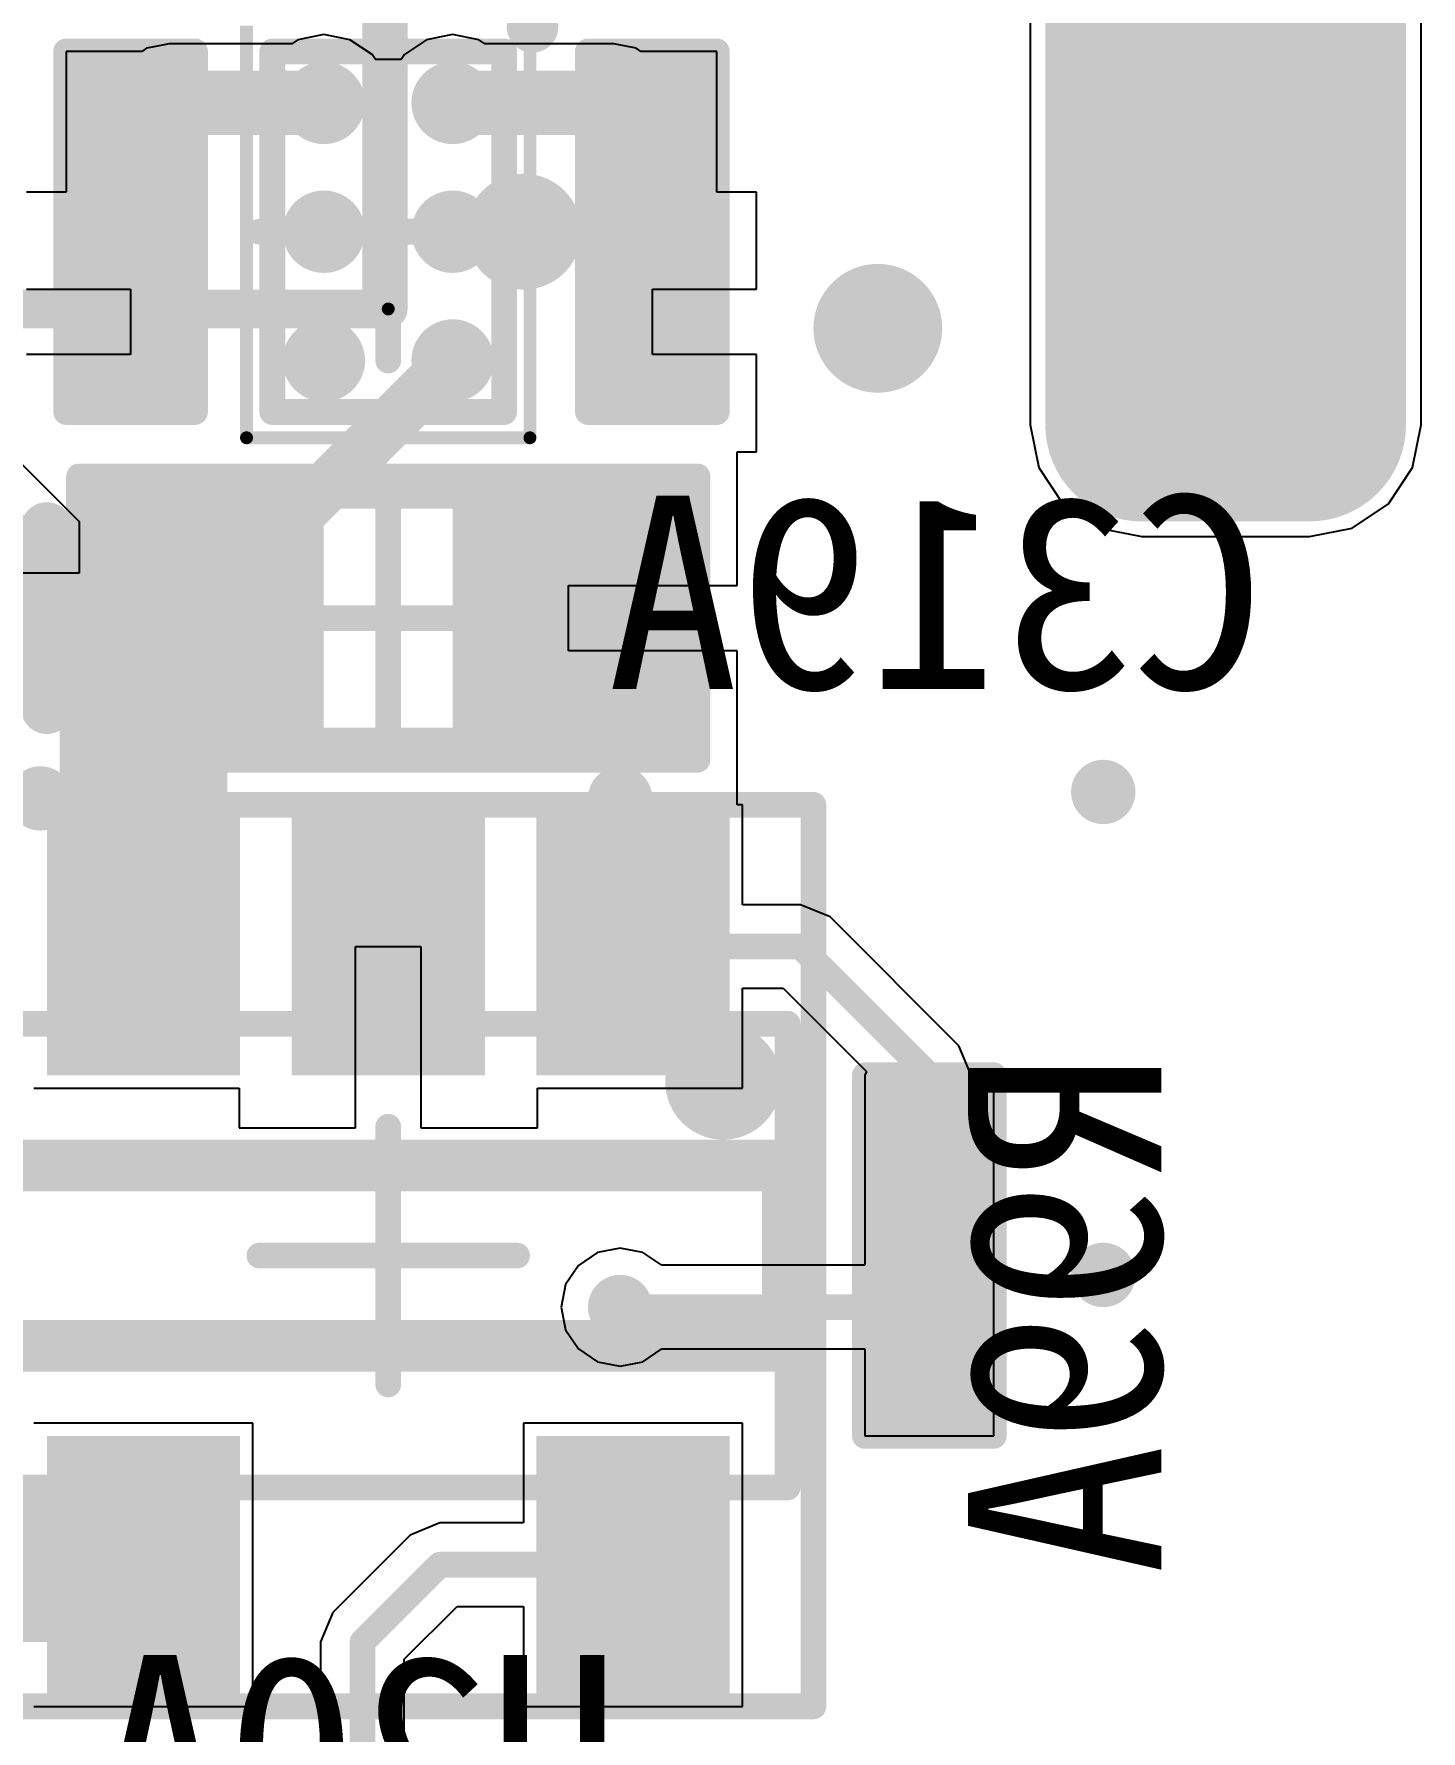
# Model space of a CAD drawing. Header units: millimetres. Extents: x 15 to 120, y 22 to 104.
# Drawn here: x 80.73 to 86.11, y 84.55 to 91.14 of the extents above; entities that cross this region are included whole.
import ezdxf

# ---------------------------------------------------------------- set-up
doc = ezdxf.new("R2010")
doc.units = ezdxf.units.MM
for name, color, linetype in [('BottomLayer', 5, 'Continuous'), ('BottomOverlay', 54, 'Continuous'), ('BottomPaste', 16, 'Continuous'), ('BottomSolder', 6, 'Continuous'), ('Mechanical13', 56, 'Continuous'), ('Mechanical15', 56, 'Continuous'), ('MultiLayer', 9, 'Continuous'), ('TopLayer', 1, 'Continuous'), ('TopOverlay', 2, 'Continuous'), ('TopSolder', 216, 'Continuous')]:
    doc.layers.add(name, color=color, linetype=linetype)

msp = doc.modelspace()

# ---------------------------------------------------------------- linework, layer by layer
at = {"layer": 'BottomLayer'}
for p, q in [((84.5917, 91.475), (84.5917, 89.625)), ((86.1083, 89.625), (86.1083, 91.475)), ((81.85, 91.1401), (81.7486, 91.1199)), ((81.9514, 91.1199), (81.85, 91.1401)), ((82.35, 91.1401), (82.2486, 91.1199)), ((82.4514, 91.1199), (82.35, 91.1401)), ((81.1443, 91.075), (80.85, 91.075)), ((80.85, 91.075), (80.85, 90.529)), ((81.1622, 91.087), (81.1443, 91.075)), ((81.1768, 91.0898), (81.1622, 91.087)), ((81.25, 91.1044), (81.1768, 91.0898)), ((81.7253, 91.1044), (81.25, 91.1044)), ((81.25, 91.1044), (81.25, 91.1044)), ((81.7486, 91.1199), (81.7253, 91.1044)), ((82.0375, 91.0625), (81.9514, 91.1199)), ((82.05, 91.0437), (82.0375, 91.0625)), ((82.1626, 91.0625), (82.15, 91.0437)), ((82.2486, 91.1199), (82.1626, 91.0625)), ((82.4747, 91.1044), (82.4514, 91.1199)), ((82.975, 91.1044), (82.4747, 91.1044)), ((83.0628, 91.087), (82.975, 91.1044)), ((83.0807, 91.075), (83.0628, 91.087)), ((83.375, 91.075), (83.0807, 91.075)), ((83.375, 90.529), (83.375, 91.075)), ((82.15, 91.0437), (82.05, 91.0437)), ((80.85, 90.529), (80.696, 90.529)), ((83.529, 90.529), (83.375, 90.529)), ((83.529, 90.152), (83.529, 90.529)), ((80, 90.15), (80.9, 89.25)), ((80.696, 90.152), (81.1, 90.152)), ((81.1, 90.152), (81.1, 89.898)), ((83.125, 89.898), (83.125, 90.152)), ((83.125, 90.152), (83.529, 90.152)), ((81.1, 89.898), (80.696, 89.898)), ((83.529, 89.898), (83.125, 89.898)), ((83.529, 89.521), (83.529, 89.898)), ((84.5917, 89.625), (84.6247, 89.4592)), ((86.0753, 89.4592), (86.1083, 89.625)), ((83.454, 89.002), (83.454, 89.521)), ((83.454, 89.521), (83.529, 89.521)), ((84.6247, 89.4592), (84.7186, 89.3186)), ((85.9814, 89.3186), (86.0753, 89.4592)), ((84.7186, 89.3186), (84.8592, 89.2247)), ((85.8408, 89.2247), (85.9814, 89.3186)), ((80.9, 89.25), (80.9, 89.05)), ((84.8592, 89.2247), (85.025, 89.1917)), ((85.675, 89.1917), (85.8408, 89.2247)), ((85.025, 89.1917), (85.675, 89.1917)), ((80.9, 89.05), (79.4, 89.05)), ((82.8, 88.748), (82.8, 89.002)), ((82.8, 89.002), (83.454, 89.002)), ((83.454, 88.748), (82.8, 88.748)), ((83.454, 88.171), (83.454, 88.748)), ((83.454, 88.15), (83.454, 88.171)), ((83.454, 88.171), (83.454, 88.171)), ((83.475, 88.15), (83.454, 88.15)), ((83.475, 87.7624), (83.475, 88.15)), ((83.7, 87.7624), (83.475, 87.7624)), ((83.8148, 87.7148), (83.7, 87.7624)), ((84.3148, 87.2148), (83.8148, 87.7148)), ((81.973, 86.896), (81.973, 87.6)), ((81.973, 87.6), (82.227, 87.6)), ((82.227, 87.6), (82.227, 86.896)), ((83.475, 87.05), (83.475, 87.4376)), ((83.475, 87.4376), (83.6327, 87.4376)), ((83.6327, 87.4376), (83.956, 87.1144)), ((84.3624, 87.1), (84.3148, 87.2148)), ((83.956, 87.1144), (83.95, 87.1)), ((80.725, 87.05), (81.521, 87.05)), ((81.521, 87.05), (81.521, 86.896)), ((82.679, 86.896), (82.679, 87.05)), ((82.679, 87.05), (83.475, 87.05)), ((83.95, 87.1), (83.95, 87.1)), ((83.95, 87.1), (83.95, 87.1)), ((83.95, 87.1), (83.95, 86.4707)), ((84.45, 87.1), (84.3624, 87.1)), ((84.45, 86.4707), (84.45, 87.1)), ((81.521, 86.896), (81.973, 86.896)), ((82.227, 86.896), (82.679, 86.896)), ((83.95, 86.4707), (83.95, 86.4707)), ((83.95, 86.4707), (83.95, 86.4707)), ((83.95, 86.4707), (83.95, 86.4)), ((84.45, 86.4), (84.45, 86.4707)), ((84.45, 86.4707), (84.45, 86.4707)), ((84.45, 86.4707), (84.45, 86.4707)), ((82.9122, 86.4119), (82.8378, 86.3622)), ((83, 86.4294), (82.9122, 86.4119)), ((83.0878, 86.4119), (83, 86.4294)), ((83.162, 86.3624), (83.0878, 86.4119)), ((83.95, 86.4), (83.95, 86.4)), ((83.95, 86.4), (83.95, 86.4)), ((83.95, 86.4), (83.95, 86.3624)), ((84.45, 86.3293), (84.45, 86.4)), ((84.45, 86.4), (84.45, 86.4)), ((84.45, 86.4), (84.45, 86.4)), ((82.8378, 86.3622), (82.7881, 86.2878)), ((83.95, 86.3624), (83.162, 86.3624)), ((84.45, 85.7), (84.45, 86.3293)), ((84.45, 86.3293), (84.45, 86.3293)), ((84.45, 86.3293), (84.45, 86.3293)), ((82.7881, 86.2878), (82.7706, 86.2)), ((82.7706, 86.2), (82.7881, 86.1122)), ((82.7881, 86.1122), (82.8378, 86.0378)), ((82.8378, 86.0378), (82.9122, 85.9881)), ((82.9122, 85.9881), (83, 85.9706)), ((83, 85.9706), (83.0878, 85.9881)), ((83.0878, 85.9881), (83.162, 86.0376)), ((83.162, 86.0376), (83.95, 86.0376)), ((83.95, 86.0376), (83.95, 85.7)), ((81.575, 85.75), (80.725, 85.75)), ((81.575, 84.65), (81.575, 85.75)), ((83.475, 85.75), (82.625, 85.75)), ((82.625, 85.75), (82.625, 85.3624)), ((83.475, 84.65), (83.475, 85.75)), ((83.95, 85.7), (84.45, 85.7)), ((82.3, 85.3624), (82.1852, 85.3148)), ((82.625, 85.3624), (82.3, 85.3624)), ((82.1852, 85.3148), (81.8852, 85.0148)), ((81.8852, 85.0148), (81.8376, 84.9)), ((82.1624, 84.8327), (82.3673, 85.0376)), ((82.3673, 85.0376), (82.625, 85.0376)), ((82.625, 85.0376), (82.625, 84.65)), ((81.8376, 84.9), (81.8376, 84.2673)), ((82.1624, 84.2), (82.1624, 84.8327)), ((80.725, 84.65), (81.575, 84.65)), ((82.625, 84.65), (83.475, 84.65))]:
    msp.add_line(p, q, dxfattribs=at)
for points, const_width in [([(81.1, 90.725), (81.25, 90.875)], 0.25), ([(81.25, 90.875), (81.85, 90.875)], 0.25), ([(82.35, 90.875), (82.975, 90.875)], 0.25), ([(82.975, 90.875), (83.125, 90.725)], 0.25), ([(81.375, 88.9), (82.35, 89.875)], 0.2), ([(80.35, 88.925), (81.075, 88.925)], 0.7), ([(81.075, 88.925), (81.225, 88.775)], 0.7), ([(81.225, 88.75), (81.375, 88.9)], 0.2), ([(81.15, 87.6), (81.15, 88.55)], 0.65), ([(81.225, 88.75), (81.225, 88.775)], 0.2), ([(83.1, 87.6), (83.7, 87.6)], 0.1), ([(83.7, 87.6), (84.2, 87.1)], 0.1), ([(84.2, 86.75), (84.2, 87.1)], 0.1), ([(83, 86.2), (84.05, 86.2)], 0.1), ([(84.05, 86.2), (84.2, 86.05)], 0.1), ([(80.2, 85.2), (81.15, 85.2)], 0.6), ([(82, 84.9), (82.3, 85.2)], 0.1), ([(82.3, 85.2), (83.05, 85.2)], 0.1), ([(82, 84.2), (82, 84.9)], 0.1)]:
    msp.add_lwpolyline(points, dxfattribs=dict(at, const_width=const_width))
for points, const_width in [([(81.1875, 90.875, 1), (81.3125, 90.875, 1)], 0.125), ([(81.1875, 90.875, 1), (81.3125, 90.875, 1)], 0.125), ([(81.77, 90.875, 1), (81.93, 90.875, 1)], 0.16), ([(81.7875, 90.875, 1), (81.9125, 90.875, 1)], 0.125), ([(82.27, 90.875, 1), (82.43, 90.875, 1)], 0.16), ([(82.2875, 90.875, 1), (82.4125, 90.875, 1)], 0.125), ([(82.9125, 90.875, 1), (83.0375, 90.875, 1)], 0.125), ([(82.9125, 90.875, 1), (83.0375, 90.875, 1)], 0.125), ([(81.0375, 90.725, 1), (81.1625, 90.725, 1)], 0.125), ([(81.0375, 90.725, 1), (81.1625, 90.725, 1)], 0.125), ([(83.0625, 90.725, 1), (83.1875, 90.725, 1)], 0.125), ([(83.0625, 90.725, 1), (83.1875, 90.725, 1)], 0.125), ([(81.77, 90.375, 1), (81.93, 90.375, 1)], 0.16), ([(82.27, 90.375, 1), (82.43, 90.375, 1)], 0.16), ([(81.7875, 90.375, 1), (81.9125, 90.375, 1)], 0.125), ([(82.2875, 90.375, 1), (82.4125, 90.375, 1)], 0.125), ([(81.0375, 90.15, 1), (81.1625, 90.15, 1)], 0.125), ([(83.0375, 90.15, 1), (83.1625, 90.15, 1)], 0.125), ([(83.875, 90, 1), (84.125, 90, 1)], 0.25), ([(81.0375, 89.9, 1), (81.1625, 89.9, 1)], 0.125), ([(81.77, 89.875, 1), (81.93, 89.875, 1)], 0.16), ([(82.27, 89.875, 1), (82.43, 89.875, 1)], 0.16), ([(83.0375, 89.9, 1), (83.1625, 89.9, 1)], 0.125), ([(81.7875, 89.875, 1), (81.9125, 89.875, 1)], 0.125), ([(82.3, 89.875, 1), (82.4, 89.875, 1)], 0.1), ([(84.8625, 89.625, 1), (85.1875, 89.625, 1)], 0.325), ([(85.5125, 89.625, 1), (85.8375, 89.625, 1)], 0.325), ([(83.0125, 89.2, 1), (83.1375, 89.2, 1)], 0.125), ([(80.9, 88.925, 1), (81.25, 88.925, 1)], 0.35), ([(80.9, 88.925, 1), (81.25, 88.925, 1)], 0.35), ([(81.05, 88.775, 1), (81.4, 88.775, 1)], 0.35), ([(81.325, 88.9, 1), (81.425, 88.9, 1)], 0.1), ([(81.325, 88.9, 1), (81.425, 88.9, 1)], 0.1), ([(83.0125, 88.875, 1), (83.1375, 88.875, 1)], 0.125), ([(80.9875, 88.55, 1), (81.3125, 88.55, 1)], 0.325), ([(81.175, 88.775, 1), (81.275, 88.775, 1)], 0.1), ([(81.175, 88.75, 1), (81.275, 88.75, 1)], 0.1), ([(81.175, 88.75, 1), (81.275, 88.75, 1)], 0.1), ([(83.0125, 88.55, 1), (83.1375, 88.55, 1)], 0.125), ([(80.9875, 87.6, 1), (81.3125, 87.6, 1)], 0.325), ([(81.8375, 87.6, 1), (81.9625, 87.6, 1)], 0.125), ([(82.2375, 87.6, 1), (82.3625, 87.6, 1)], 0.125), ([(83.075, 87.6, 1), (83.125, 87.6, 1)], 0.05), ([(83.675, 87.6, 1), (83.725, 87.6, 1)], 0.05), ([(83.675, 87.6, 1), (83.725, 87.6, 1)], 0.05), ([(84.175, 87.1, 1), (84.225, 87.1, 1)], 0.05), ([(84.175, 87.1, 1), (84.225, 87.1, 1)], 0.05), ([(84.1375, 86.7, 1), (84.2625, 86.7, 1)], 0.125), ([(84.175, 86.75, 1), (84.225, 86.75, 1)], 0.05), ([(82.9375, 86.2, 1), (83.0625, 86.2, 1)], 0.125), ([(82.975, 86.2, 1), (83.025, 86.2, 1)], 0.05), ([(84.025, 86.2, 1), (84.075, 86.2, 1)], 0.05), ([(84.025, 86.2, 1), (84.075, 86.2, 1)], 0.05), ([(84.175, 86.05, 1), (84.225, 86.05, 1)], 0.05), ([(81, 85.2, 1), (81.3, 85.2, 1)], 0.3), ([(82.275, 85.2, 1), (82.325, 85.2, 1)], 0.05), ([(82.275, 85.2, 1), (82.325, 85.2, 1)], 0.05), ([(83.025, 85.2, 1), (83.075, 85.2, 1)], 0.05), ([(81.975, 84.9, 1), (82.025, 84.9, 1)], 0.05), ([(81.975, 84.9, 1), (82.025, 84.9, 1)], 0.05)]:
    msp.add_lwpolyline(points, format="xyb", close=True, dxfattribs=dict(at, const_width=const_width))
for points in [[(85.025, 89.3), (85.675, 89.3), (85.025, 91.8), (85.675, 91.8)], [(84.7, 89.625), (86, 89.625), (84.7, 91.475), (86, 91.475)], [(81.25, 90.975), (80.95, 90.975), (81.25, 90.475), (80.95, 90.475)], [(83.275, 90.975), (82.975, 90.975), (83.275, 90.475), (82.975, 90.475)], [(81.25, 90.275), (80.95, 90.275), (81.25, 89.775), (80.95, 89.775)], [(83.275, 90.275), (82.975, 90.275), (83.275, 89.775), (82.975, 89.775)], [(81, 89.325), (81, 88.425), (81.8, 89.325), (81.8, 88.425)], [(82.4, 89.325), (82.4, 88.425), (83.2, 89.325), (83.2, 88.425)], [(81.475, 88.05), (80.825, 88.05), (81.475, 87.15), (80.825, 87.15)], [(82.425, 88.05), (81.775, 88.05), (82.425, 87.15), (81.775, 87.15)], [(83.375, 88.05), (82.725, 88.05), (83.375, 87.15), (82.725, 87.15)], [(84.05, 86.5), (84.35, 86.5), (84.05, 87), (84.35, 87)], [(84.05, 85.8), (84.35, 85.8), (84.05, 86.3), (84.35, 86.3)], [(81.475, 85.65), (80.825, 85.65), (81.475, 84.75), (80.825, 84.75)], [(83.375, 85.65), (82.725, 85.65), (83.375, 84.75), (82.725, 84.75)]]:
    msp.add_solid(points, dxfattribs=at)
at = {"layer": 'BottomOverlay'}
for points, const_width in [([(82.71, 91.17, 1), (82.61, 91.17, 1)], 0.1), ([(82.585, 91.17, 1), (82.635, 91.17, 1)], 0.05), ([(82.685, 91.17, 1), (82.735, 91.17, 1)], 0.05), ([(80.7249, 89.225, 1), (80.8249, 89.225, 1)], 0.1), ([(80.7249, 88.525, 1), (80.8249, 88.525, 1)], 0.1), ([(83.6, 86.75, 1), (83.7, 86.75, 1)], 0.1), ([(83.6, 86.75, 1), (83.7, 86.75, 1)], 0.1), ([(83.6, 86.05, 1), (83.7, 86.05, 1)], 0.1), ([(83.6, 86.05, 1), (83.7, 86.05, 1)], 0.1)]:
    msp.add_lwpolyline(points, format="xyb", close=True, dxfattribs=dict(at, const_width=const_width))
at = {"layer": 'BottomOverlay', "const_width": 0.2}
for points in [[(80.7749, 88.525), (80.7749, 89.225)], [(80.55, 86.75), (83.65, 86.75)], [(83.65, 86.05), (83.65, 86.75)], [(80.55, 86.05), (83.65, 86.05)]]:
    msp.add_lwpolyline(points, dxfattribs=at)
at = {"layer": 'BottomPaste', "const_width": 0.16}
for points in [[(81.77, 90.875, 1), (81.93, 90.875, 1)], [(81.77, 90.875, 1), (81.93, 90.875, 1)], [(82.27, 90.875, 1), (82.43, 90.875, 1)], [(82.27, 90.875, 1), (82.43, 90.875, 1)], [(81.77, 90.375, 1), (81.93, 90.375, 1)], [(81.77, 90.375, 1), (81.93, 90.375, 1)], [(82.27, 90.375, 1), (82.43, 90.375, 1)], [(82.27, 90.375, 1), (82.43, 90.375, 1)], [(81.77, 89.875, 1), (81.93, 89.875, 1)], [(81.77, 89.875, 1), (81.93, 89.875, 1)], [(82.27, 89.875, 1), (82.43, 89.875, 1)], [(82.27, 89.875, 1), (82.43, 89.875, 1)]]:
    msp.add_lwpolyline(points, format="xyb", close=True, dxfattribs=at)
at = {"layer": 'BottomPaste'}
for points in [[(81.25, 90.975), (80.95, 90.975), (81.25, 90.475), (80.95, 90.475)], [(81.25, 90.975), (80.95, 90.975), (81.25, 90.475), (80.95, 90.475)], [(83.275, 90.975), (82.975, 90.975), (83.275, 90.475), (82.975, 90.475)], [(83.275, 90.975), (82.975, 90.975), (83.275, 90.475), (82.975, 90.475)], [(81.25, 90.275), (80.95, 90.275), (81.25, 89.775), (80.95, 89.775)], [(81.25, 90.275), (80.95, 90.275), (81.25, 89.775), (80.95, 89.775)], [(83.275, 90.275), (82.975, 90.275), (83.275, 89.775), (82.975, 89.775)], [(83.275, 90.275), (82.975, 90.275), (83.275, 89.775), (82.975, 89.775)], [(81, 89.325), (81, 88.425), (81.8, 89.325), (81.8, 88.425)], [(81, 89.325), (81, 88.425), (81.8, 89.325), (81.8, 88.425)], [(82.4, 89.325), (82.4, 88.425), (83.2, 89.325), (83.2, 88.425)], [(82.4, 89.325), (82.4, 88.425), (83.2, 89.325), (83.2, 88.425)], [(81.475, 88.05), (80.825, 88.05), (81.475, 87.15), (80.825, 87.15)], [(81.475, 88.05), (80.825, 88.05), (81.475, 87.15), (80.825, 87.15)], [(82.425, 88.05), (81.775, 88.05), (82.425, 87.15), (81.775, 87.15)], [(82.425, 88.05), (81.775, 88.05), (82.425, 87.15), (81.775, 87.15)], [(83.375, 88.05), (82.725, 88.05), (83.375, 87.15), (82.725, 87.15)], [(83.375, 88.05), (82.725, 88.05), (83.375, 87.15), (82.725, 87.15)], [(84.05, 86.5), (84.35, 86.5), (84.05, 87), (84.35, 87)], [(84.05, 86.5), (84.35, 86.5), (84.05, 87), (84.35, 87)], [(84.05, 85.8), (84.35, 85.8), (84.05, 86.3), (84.35, 86.3)], [(84.05, 85.8), (84.35, 85.8), (84.05, 86.3), (84.35, 86.3)], [(81.475, 85.65), (80.825, 85.65), (81.475, 84.75), (80.825, 84.75)], [(81.475, 85.65), (80.825, 85.65), (81.475, 84.75), (80.825, 84.75)], [(83.375, 85.65), (82.725, 85.65), (83.375, 84.75), (82.725, 84.75)], [(83.375, 85.65), (82.725, 85.65), (83.375, 84.75), (82.725, 84.75)]]:
    msp.add_solid(points, dxfattribs=at)
at = {"layer": 'BottomSolder'}
for points, const_width in [([(84.8375, 91.475, 1), (85.2125, 91.475, 1)], 0.375), ([(84.8375, 91.475, 1), (85.2125, 91.475, 1)], 0.375), ([(85.4875, 91.475, 1), (85.8625, 91.475, 1)], 0.375), ([(85.4875, 91.475, 1), (85.8625, 91.475, 1)], 0.375), ([(81.79, 90.875, 1), (81.91, 90.875, 1)], 0.12), ([(81.79, 90.875, 1), (81.91, 90.875, 1)], 0.12), ([(82.29, 90.875, 1), (82.41, 90.875, 1)], 0.12), ([(82.29, 90.875, 1), (82.41, 90.875, 1)], 0.12), ([(81.79, 90.375, 1), (81.91, 90.375, 1)], 0.12), ([(81.79, 90.375, 1), (81.91, 90.375, 1)], 0.12), ([(82.29, 90.375, 1), (82.41, 90.375, 1)], 0.12), ([(82.29, 90.375, 1), (82.41, 90.375, 1)], 0.12), ([(81.79, 89.875, 1), (81.91, 89.875, 1)], 0.12), ([(81.79, 89.875, 1), (81.91, 89.875, 1)], 0.12), ([(82.29, 89.875, 1), (82.41, 89.875, 1)], 0.12), ([(82.29, 89.875, 1), (82.41, 89.875, 1)], 0.12), ([(84.8375, 89.625, 1), (85.2125, 89.625, 1)], 0.375), ([(84.8375, 89.625, 1), (85.2125, 89.625, 1)], 0.375), ([(85.4875, 89.625, 1), (85.8625, 89.625, 1)], 0.375), ([(85.4875, 89.625, 1), (85.8625, 89.625, 1)], 0.375), ([(84.1125, 86.7, 1), (84.2875, 86.7, 1)], 0.175), ([(84.1125, 86.7, 1), (84.2875, 86.7, 1)], 0.175)]:
    msp.add_lwpolyline(points, format="xyb", close=True, dxfattribs=dict(at, const_width=const_width))
for points in [[(85.025, 89.25), (85.675, 89.25), (85.025, 91.85), (85.675, 91.85)], [(85.025, 89.25), (85.675, 89.25), (85.025, 91.85), (85.675, 91.85)], [(84.65, 89.625), (86.05, 89.625), (84.65, 91.475), (86.05, 91.475)], [(84.65, 89.625), (86.05, 89.625), (84.65, 91.475), (86.05, 91.475)], [(81.3, 91.025), (80.9, 91.025), (81.3, 90.425), (80.9, 90.425)], [(81.3, 91.025), (80.9, 91.025), (81.3, 90.425), (80.9, 90.425)], [(83.325, 91.025), (82.925, 91.025), (83.325, 90.425), (82.925, 90.425)], [(83.325, 91.025), (82.925, 91.025), (83.325, 90.425), (82.925, 90.425)], [(81.3, 90.325), (80.9, 90.325), (81.3, 89.725), (80.9, 89.725)], [(81.3, 90.325), (80.9, 90.325), (81.3, 89.725), (80.9, 89.725)], [(83.325, 90.325), (82.925, 90.325), (83.325, 89.725), (82.925, 89.725)], [(83.325, 90.325), (82.925, 90.325), (83.325, 89.725), (82.925, 89.725)], [(80.95, 89.375), (80.95, 88.375), (81.85, 89.375), (81.85, 88.375)], [(80.95, 89.375), (80.95, 88.375), (81.85, 89.375), (81.85, 88.375)], [(82.35, 89.375), (82.35, 88.375), (83.25, 89.375), (83.25, 88.375)], [(82.35, 89.375), (82.35, 88.375), (83.25, 89.375), (83.25, 88.375)], [(81.525, 88.1), (80.775, 88.1), (81.525, 87.1), (80.775, 87.1)], [(81.525, 88.1), (80.775, 88.1), (81.525, 87.1), (80.775, 87.1)], [(82.475, 88.1), (81.725, 88.1), (82.475, 87.1), (81.725, 87.1)], [(82.475, 88.1), (81.725, 88.1), (82.475, 87.1), (81.725, 87.1)], [(83.425, 88.1), (82.675, 88.1), (83.425, 87.1), (82.675, 87.1)], [(83.425, 88.1), (82.675, 88.1), (83.425, 87.1), (82.675, 87.1)], [(84, 86.45), (84.4, 86.45), (84, 87.05), (84.4, 87.05)], [(84, 86.45), (84.4, 86.45), (84, 87.05), (84.4, 87.05)], [(84, 85.75), (84.4, 85.75), (84, 86.35), (84.4, 86.35)], [(84, 85.75), (84.4, 85.75), (84, 86.35), (84.4, 86.35)], [(81.525, 85.7), (80.775, 85.7), (81.525, 84.7), (80.775, 84.7)], [(81.525, 85.7), (80.775, 85.7), (81.525, 84.7), (80.775, 84.7)], [(83.425, 85.7), (82.675, 85.7), (83.425, 84.7), (82.675, 84.7)], [(83.425, 85.7), (82.675, 85.7), (83.425, 84.7), (82.675, 84.7)]]:
    msp.add_solid(points, dxfattribs=at)
at = {"layer": 'Mechanical13', "const_width": 0.1}
for points in [[(82.05, 90.075), (82.05, 94.975)], [(81.65, 89.675), (81.65, 91.075)], [(81.65, 91.075), (82.55, 91.075)], [(82.55, 89.675), (82.55, 91.075)], [(80.935, 90.69), (81.265, 90.69)], [(80.935, 90.06), (80.935, 90.69)], [(81.265, 90.06), (81.265, 90.69)], [(82.96, 90.69), (83.29, 90.69)], [(82.96, 90.06), (82.96, 90.69)], [(83.29, 90.06), (83.29, 90.69)], [(69.15, 90.075), (82.05, 90.075)], [(80.935, 90.06), (81.265, 90.06)], [(82.96, 90.06), (83.29, 90.06)], [(81.65, 89.675), (82.55, 89.675)], [(81.225, 88.4), (81.225, 89.35)], [(81.225, 89.35), (82.975, 89.35)], [(82.975, 88.4), (82.975, 89.35)], [(81.225, 88.4), (82.975, 88.4)], [(80.55, 87.3), (83.65, 87.3)], [(83.65, 85.5), (83.65, 87.3)], [(84.035, 86.715), (84.365, 86.715)], [(84.035, 86.085), (84.035, 86.715)], [(84.365, 86.085), (84.365, 86.715)], [(84.035, 86.085), (84.365, 86.085)], [(80.55, 85.5), (83.65, 85.5)]]:
    msp.add_lwpolyline(points, dxfattribs=at)
at = {"layer": 'Mechanical13', "const_width": 0.05}
for points in [[(81.625, 91.075, 1), (81.675, 91.075, 1)], [(81.625, 91.075, 1), (81.675, 91.075, 1)], [(82.525, 91.075, 1), (82.575, 91.075, 1)], [(82.525, 91.075, 1), (82.575, 91.075, 1)], [(80.91, 90.69, 1), (80.96, 90.69, 1)], [(80.91, 90.69, 1), (80.96, 90.69, 1)], [(81.24, 90.69, 1), (81.29, 90.69, 1)], [(81.24, 90.69, 1), (81.29, 90.69, 1)], [(82.935, 90.69, 1), (82.985, 90.69, 1)], [(82.935, 90.69, 1), (82.985, 90.69, 1)], [(83.265, 90.69, 1), (83.315, 90.69, 1)], [(83.265, 90.69, 1), (83.315, 90.69, 1)], [(80.91, 90.06, 1), (80.96, 90.06, 1)], [(80.91, 90.06, 1), (80.96, 90.06, 1)], [(81.24, 90.06, 1), (81.29, 90.06, 1)], [(81.24, 90.06, 1), (81.29, 90.06, 1)], [(82.025, 90.075, 1), (82.075, 90.075, 1)], [(82.025, 90.075, 1), (82.075, 90.075, 1)], [(82.935, 90.06, 1), (82.985, 90.06, 1)], [(82.935, 90.06, 1), (82.985, 90.06, 1)], [(83.265, 90.06, 1), (83.315, 90.06, 1)], [(83.265, 90.06, 1), (83.315, 90.06, 1)], [(81.625, 89.675, 1), (81.675, 89.675, 1)], [(81.625, 89.675, 1), (81.675, 89.675, 1)], [(82.525, 89.675, 1), (82.575, 89.675, 1)], [(82.525, 89.675, 1), (82.575, 89.675, 1)], [(81.2, 89.35, 1), (81.25, 89.35, 1)], [(81.2, 89.35, 1), (81.25, 89.35, 1)], [(82.95, 89.35, 1), (83, 89.35, 1)], [(82.95, 89.35, 1), (83, 89.35, 1)], [(81.2, 88.4, 1), (81.25, 88.4, 1)], [(81.2, 88.4, 1), (81.25, 88.4, 1)], [(82.95, 88.4, 1), (83, 88.4, 1)], [(82.95, 88.4, 1), (83, 88.4, 1)], [(83.625, 87.3, 1), (83.675, 87.3, 1)], [(83.625, 87.3, 1), (83.675, 87.3, 1)], [(84.01, 86.715, 1), (84.06, 86.715, 1)], [(84.01, 86.715, 1), (84.06, 86.715, 1)], [(84.34, 86.715, 1), (84.39, 86.715, 1)], [(84.34, 86.715, 1), (84.39, 86.715, 1)], [(84.01, 86.085, 1), (84.06, 86.085, 1)], [(84.01, 86.085, 1), (84.06, 86.085, 1)], [(84.34, 86.085, 1), (84.39, 86.085, 1)], [(84.34, 86.085, 1), (84.39, 86.085, 1)], [(83.625, 85.5, 1), (83.675, 85.5, 1)], [(83.625, 85.5, 1), (83.675, 85.5, 1)]]:
    msp.add_lwpolyline(points, format="xyb", close=True, dxfattribs=at)
at = {"layer": 'Mechanical15'}
for points, const_width in [([(82.1, 90.075), (82.1, 94.975)], 0.05), ([(81.55, 89.575), (81.55, 91.175)], 0.05), ([(82.65, 89.575), (82.65, 91.175)], 0.05), ([(80.85, 91.075), (81.35, 91.075)], 0.1), ([(80.85, 89.675), (80.85, 91.075)], 0.1), ([(81.35, 89.675), (81.35, 91.075)], 0.1), ([(82.875, 91.075), (83.375, 91.075)], 0.1), ([(82.875, 89.675), (82.875, 91.075)], 0.1), ([(83.375, 89.675), (83.375, 91.075)], 0.1), ([(82.1, 89.875), (82.1, 90.875)], 0.1), ([(81.1, 90.21), (81.1, 90.54)], 0.1), ([(83.125, 90.21), (83.125, 90.54)], 0.1), ([(80.935, 90.375), (81.265, 90.375)], 0.1), ([(81.6, 90.375), (82.6, 90.375)], 0.1), ([(82.96, 90.375), (83.29, 90.375)], 0.1), ([(69.15, 90.075), (82.1, 90.075)], 0.05), ([(80.85, 89.675), (81.35, 89.675)], 0.1), ([(82.875, 89.675), (83.375, 89.675)], 0.1), ([(81.55, 89.575), (82.65, 89.575)], 0.05), ([(80.9, 88.325), (80.9, 89.425)], 0.1), ([(80.9, 89.425), (83.3, 89.425)], 0.1), ([(83.3, 88.325), (83.3, 89.425)], 0.1), ([(82.1, 88.4), (82.1, 89.35)], 0.1), ([(81.625, 88.875), (82.575, 88.875)], 0.1), ([(80.9, 88.325), (83.3, 88.325)], 0.1), ([(80.45, 88.15), (83.75, 88.15)], 0.1), ([(83.75, 84.65), (83.75, 88.15)], 0.1), ([(83.95, 87.1), (84.45, 87.1)], 0.1), ([(83.95, 85.7), (83.95, 87.1)], 0.1), ([(84.45, 85.7), (84.45, 87.1)], 0.1), ([(82.1, 85.9), (82.1, 86.9)], 0.1), ([(84.2, 86.235), (84.2, 86.565)], 0.1), ([(81.6, 86.4), (82.6, 86.4)], 0.1), ([(84.035, 86.4), (84.365, 86.4)], 0.1), ([(83.95, 85.7), (84.45, 85.7)], 0.1), ([(80.45, 84.65), (83.75, 84.65)], 0.1)]:
    msp.add_lwpolyline(points, dxfattribs=dict(at, const_width=const_width))
for points, const_width in [([(80.825, 91.075, 1), (80.875, 91.075, 1)], 0.05), ([(80.825, 91.075, 1), (80.875, 91.075, 1)], 0.05), ([(81.325, 91.075, 1), (81.375, 91.075, 1)], 0.05), ([(81.325, 91.075, 1), (81.375, 91.075, 1)], 0.05), ([(82.85, 91.075, 1), (82.9, 91.075, 1)], 0.05), ([(82.85, 91.075, 1), (82.9, 91.075, 1)], 0.05), ([(83.35, 91.075, 1), (83.4, 91.075, 1)], 0.05), ([(83.35, 91.075, 1), (83.4, 91.075, 1)], 0.05), ([(82.075, 90.875, 1), (82.125, 90.875, 1)], 0.05), ([(81.075, 90.54, 1), (81.125, 90.54, 1)], 0.05), ([(83.1, 90.54, 1), (83.15, 90.54, 1)], 0.05), ([(80.91, 90.375, 1), (80.96, 90.375, 1)], 0.05), ([(81.24, 90.375, 1), (81.29, 90.375, 1)], 0.05), ([(81.575, 90.375, 1), (81.625, 90.375, 1)], 0.05), ([(82.575, 90.375, 1), (82.625, 90.375, 1)], 0.05), ([(82.935, 90.375, 1), (82.985, 90.375, 1)], 0.05), ([(83.265, 90.375, 1), (83.315, 90.375, 1)], 0.05), ([(81.075, 90.21, 1), (81.125, 90.21, 1)], 0.05), ([(83.1, 90.21, 1), (83.15, 90.21, 1)], 0.05), ([(82.0875, 90.075, 1), (82.1125, 90.075, 1)], 0.025), ([(82.0875, 90.075, 1), (82.1125, 90.075, 1)], 0.025), ([(82.075, 89.875, 1), (82.125, 89.875, 1)], 0.05), ([(80.825, 89.675, 1), (80.875, 89.675, 1)], 0.05), ([(80.825, 89.675, 1), (80.875, 89.675, 1)], 0.05), ([(81.325, 89.675, 1), (81.375, 89.675, 1)], 0.05), ([(81.325, 89.675, 1), (81.375, 89.675, 1)], 0.05), ([(82.85, 89.675, 1), (82.9, 89.675, 1)], 0.05), ([(82.85, 89.675, 1), (82.9, 89.675, 1)], 0.05), ([(83.35, 89.675, 1), (83.4, 89.675, 1)], 0.05), ([(83.35, 89.675, 1), (83.4, 89.675, 1)], 0.05), ([(81.5375, 89.575, 1), (81.5625, 89.575, 1)], 0.025), ([(81.5375, 89.575, 1), (81.5625, 89.575, 1)], 0.025), ([(82.6375, 89.575, 1), (82.6625, 89.575, 1)], 0.025), ([(82.6375, 89.575, 1), (82.6625, 89.575, 1)], 0.025), ([(80.875, 89.425, 1), (80.925, 89.425, 1)], 0.05), ([(80.875, 89.425, 1), (80.925, 89.425, 1)], 0.05), ([(83.275, 89.425, 1), (83.325, 89.425, 1)], 0.05), ([(83.275, 89.425, 1), (83.325, 89.425, 1)], 0.05), ([(82.075, 89.35, 1), (82.125, 89.35, 1)], 0.05), ([(81.6, 88.875, 1), (81.65, 88.875, 1)], 0.05), ([(82.55, 88.875, 1), (82.6, 88.875, 1)], 0.05), ([(82.075, 88.4, 1), (82.125, 88.4, 1)], 0.05), ([(80.875, 88.325, 1), (80.925, 88.325, 1)], 0.05), ([(80.875, 88.325, 1), (80.925, 88.325, 1)], 0.05), ([(83.275, 88.325, 1), (83.325, 88.325, 1)], 0.05), ([(83.275, 88.325, 1), (83.325, 88.325, 1)], 0.05), ([(83.725, 88.15, 1), (83.775, 88.15, 1)], 0.05), ([(83.725, 88.15, 1), (83.775, 88.15, 1)], 0.05), ([(83.925, 87.1, 1), (83.975, 87.1, 1)], 0.05), ([(83.925, 87.1, 1), (83.975, 87.1, 1)], 0.05), ([(84.425, 87.1, 1), (84.475, 87.1, 1)], 0.05), ([(84.425, 87.1, 1), (84.475, 87.1, 1)], 0.05), ([(82.075, 86.9, 1), (82.125, 86.9, 1)], 0.05), ([(84.175, 86.565, 1), (84.225, 86.565, 1)], 0.05), ([(81.575, 86.4, 1), (81.625, 86.4, 1)], 0.05), ([(82.575, 86.4, 1), (82.625, 86.4, 1)], 0.05), ([(84.01, 86.4, 1), (84.06, 86.4, 1)], 0.05), ([(84.34, 86.4, 1), (84.39, 86.4, 1)], 0.05), ([(84.175, 86.235, 1), (84.225, 86.235, 1)], 0.05), ([(82.075, 85.9, 1), (82.125, 85.9, 1)], 0.05), ([(83.925, 85.7, 1), (83.975, 85.7, 1)], 0.05), ([(83.925, 85.7, 1), (83.975, 85.7, 1)], 0.05), ([(84.425, 85.7, 1), (84.475, 85.7, 1)], 0.05), ([(84.425, 85.7, 1), (84.475, 85.7, 1)], 0.05), ([(83.725, 84.65, 1), (83.775, 84.65, 1)], 0.05), ([(83.725, 84.65, 1), (83.775, 84.65, 1)], 0.05)]:
    msp.add_lwpolyline(points, format="xyb", close=True, dxfattribs=dict(at, const_width=const_width))
at = {"layer": 'MultiLayer'}
for points, const_width in [([(81.0375, 90.725, 1), (81.1625, 90.725, 1)], 0.125), ([(83.0625, 90.725, 1), (83.1875, 90.725, 1)], 0.125), ([(82.5125, 90.375, 1), (82.7375, 90.375, 1)], 0.225), ([(81.7875, 90.375, 1), (81.9125, 90.375, 1)], 0.125), ([(82.2875, 90.375, 1), (82.4125, 90.375, 1)], 0.125), ([(81.0375, 90.15, 1), (81.1625, 90.15, 1)], 0.125), ([(83.0375, 90.15, 1), (83.1625, 90.15, 1)], 0.125), ([(83.875, 90, 1), (84.125, 90, 1)], 0.25), ([(81.0375, 89.9, 1), (81.1625, 89.9, 1)], 0.125), ([(83.0375, 89.9, 1), (83.1625, 89.9, 1)], 0.125), ([(81.7875, 89.875, 1), (81.9125, 89.875, 1)], 0.125), ([(83.0125, 89.2, 1), (83.1375, 89.2, 1)], 0.125), ([(83.0125, 88.875, 1), (83.1375, 88.875, 1)], 0.125), ([(83.0125, 88.55, 1), (83.1375, 88.55, 1)], 0.125), ([(80.6875, 88.175, 1), (80.8125, 88.175, 1)], 0.125), ([(82.9375, 88.175, 1), (83.0625, 88.175, 1)], 0.125), ([(84.8125, 88.2, 1), (84.9375, 88.2, 1)], 0.125), ([(81.8375, 87.6, 1), (81.9625, 87.6, 1)], 0.125), ([(82.2375, 87.6, 1), (82.3625, 87.6, 1)], 0.125), ([(80.8625, 87.4, 1), (80.9875, 87.4, 1)], 0.125), ([(83.2875, 87.075, 1), (83.5125, 87.075, 1)], 0.225), ([(84.1375, 86.7, 1), (84.2625, 86.7, 1)], 0.125), ([(84.8125, 86.325, 1), (84.9375, 86.325, 1)], 0.125), ([(82.9375, 86.2, 1), (83.0625, 86.2, 1)], 0.125)]:
    msp.add_lwpolyline(points, format="xyb", close=True, dxfattribs=dict(at, const_width=const_width))
at = {"layer": 'TopLayer'}
for p, q in [((84.5917, 91.475), (84.5917, 89.625)), ((86.1083, 89.625), (86.1083, 91.475)), ((84.5917, 89.625), (84.6247, 89.4592)), ((86.0753, 89.4592), (86.1083, 89.625)), ((84.6247, 89.4592), (84.7186, 89.3186)), ((85.9814, 89.3186), (86.0753, 89.4592)), ((84.7186, 89.3186), (84.8592, 89.2247)), ((85.8408, 89.2247), (85.9814, 89.3186)), ((84.8592, 89.2247), (85.025, 89.1917)), ((85.675, 89.1917), (85.8408, 89.2247)), ((85.025, 89.1917), (85.675, 89.1917))]:
    msp.add_line(p, q, dxfattribs=at)
for points, const_width in [([(83.875, 90, 1), (84.125, 90, 1)], 0.25), ([(84.8625, 89.625, 1), (85.1875, 89.625, 1)], 0.325), ([(85.5125, 89.625, 1), (85.8375, 89.625, 1)], 0.325), ([(84.8125, 88.2, 1), (84.9375, 88.2, 1)], 0.125), ([(80.8625, 87.4, 1), (80.9875, 87.4, 1)], 0.125), ([(84.8125, 86.325, 1), (84.9375, 86.325, 1)], 0.125)]:
    msp.add_lwpolyline(points, format="xyb", close=True, dxfattribs=dict(at, const_width=const_width))
for points in [[(85.025, 89.3), (85.675, 89.3), (85.025, 91.8), (85.675, 91.8)], [(84.7, 89.625), (86, 89.625), (84.7, 91.475), (86, 91.475)]]:
    msp.add_solid(points, dxfattribs=at)
at = {"layer": 'TopOverlay', "const_width": 0.15}
for points in [[(82.1, 90.075), (82.1, 91.675)], [(79.9, 90.075), (82.1, 90.075)]]:
    msp.add_lwpolyline(points, dxfattribs=at)
at = {"layer": 'TopOverlay', "const_width": 0.075}
msp.add_lwpolyline([(82.0625, 90.075, 1), (82.1375, 90.075, 1)], format="xyb", close=True, dxfattribs=at)
msp.add_lwpolyline([(82.0625, 90.075, 1), (82.1375, 90.075, 1)], format="xyb", close=True, dxfattribs=at)
at = {"layer": 'TopSolder', "const_width": 0.375}
for points in [[(84.8375, 91.475, 1), (85.2125, 91.475, 1)], [(84.8375, 91.475, 1), (85.2125, 91.475, 1)], [(85.4875, 91.475, 1), (85.8625, 91.475, 1)], [(85.4875, 91.475, 1), (85.8625, 91.475, 1)], [(84.8375, 89.625, 1), (85.2125, 89.625, 1)], [(84.8375, 89.625, 1), (85.2125, 89.625, 1)], [(85.4875, 89.625, 1), (85.8625, 89.625, 1)], [(85.4875, 89.625, 1), (85.8625, 89.625, 1)]]:
    msp.add_lwpolyline(points, format="xyb", close=True, dxfattribs=at)
at = {"layer": 'TopSolder'}
for points in [[(85.025, 89.25), (85.675, 89.25), (85.025, 91.85), (85.675, 91.85)], [(85.025, 89.25), (85.675, 89.25), (85.025, 91.85), (85.675, 91.85)], [(84.65, 89.625), (86.05, 89.625), (84.65, 91.475), (86.05, 91.475)], [(84.65, 89.625), (86.05, 89.625), (84.65, 91.475), (86.05, 91.475)]]:
    msp.add_solid(points, dxfattribs=at)

# ---------------------------------------------------------------- texts
at = {"layer": 'BottomOverlay', "text_generation_flag": 2}
for s, rotation, p in [('C319A', 360, (85.5, 88.6)), ('R99A', 90, (85.1, 87.2)), ('U20A', 360, (83, 84.1))]:
    msp.add_text(s, height=0.75, rotation=rotation, dxfattribs=at).set_placement(p)

doc.saveas('drawing.dxf')
